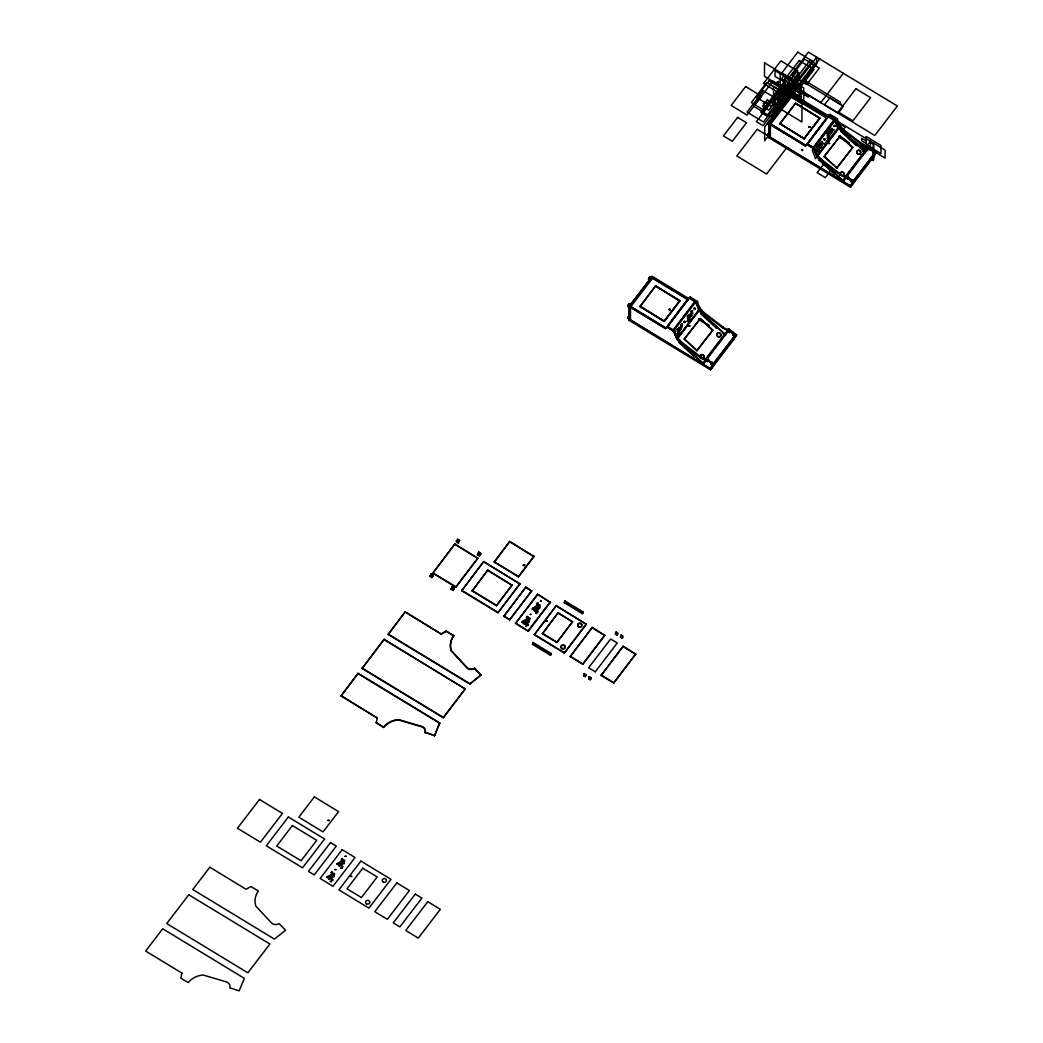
<?xml version="1.0" encoding="UTF-8"?>
<svg xmlns="http://www.w3.org/2000/svg" width="1043" height="1043" viewBox="0 0 1043 1043"><rect width="100%" height="100%" fill="white"/><g stroke="black" fill="none" stroke-linecap="round" stroke-linejoin="round"><path stroke-width="1.5" d="M341.035 695.564L377.292 718.027L341.035 695.994L358.101 673.283L439.729 722.877L434.54 735.797L425.205 732.369A5.567 4.954 0.2 0 0 421.841 726.41L398.478 719.527A20.691 18.409 0.2 0 0 383.576 727.101L376.171 722.603L383.576 727.532A20.691 18.409 0.2 0 1 398.478 719.957L421.841 726.841A5.567 4.954 0.2 0 1 425.205 732.799L425.114 733.02M341.035 695.994L358.101 673.283M362.104 668.485L384.163 639.268L465.295 688.993L443.236 717.78L362.104 668.485L384.163 639.268M446.326 631.028L453.731 635.526A20.691 18.409 0.2 0 0 451.241 650.649L466.964 667.507A5.567 4.954 0.2 0 0 474.422 668.12L480.966 675.199L469.793 684.052L388.165 634.47L405.232 611.759L441.489 634.222L446.326 631.028L441.489 633.792M388.165 634.47L405.232 611.759M430.029 576.427L431.333 573.676L433.249 574.836L433.236 575.892L431.932 577.587L430.029 576.427L431.333 573.676M431.932 577.587L433.249 574.836M432.832 573.194L454.891 543.977L477.863 558.37L455.804 587.157L432.832 573.194L454.891 543.977M434.54 735.797L439.729 722.877M443.236 717.78L465.295 688.549M451.084 589.23L452.401 586.466L454.305 587.626L454.305 588.682L453.001 590.39L451.084 589.23L452.401 586.466M474.63 667.963L474.422 668.55A5.567 4.954 0.2 0 1 466.964 667.937L451.241 650.649M453.001 590.39L454.305 587.626M451.241 651.08A20.691 18.409 0.2 0 1 453.731 635.956L453.731 635.526M455.804 587.157L477.863 557.94M456.404 540.939L456.404 541.995L458.32 543.155L459.624 540.404L457.708 539.244L456.404 540.939L458.32 542.099L458.32 543.155M457.708 540.287L457.708 539.244M461.684 590.729L483.743 561.512L520.001 583.963L497.941 612.749L461.684 590.729L483.743 561.512M469.793 684.052L480.966 674.769M472.127 590.964L487.798 570.078L512.1 585.279L496.429 605.722L472.127 590.964L487.798 570.078M477.472 554.785L478.776 552.034L480.693 553.194L480.68 554.25L479.376 555.945L477.472 554.785L478.776 552.034M479.376 555.945L480.693 553.194M494.213 562.125L509.753 541.408L533.964 556.558L518.423 576.831L494.213 562.125L509.753 541.408M496.429 605.722L512.1 584.836M497.941 612.749L520.001 583.532M503.834 616.322L525.881 587.105L531.695 591.068L509.636 619.855L503.834 616.322L525.881 587.105M509.636 619.855L531.695 590.638M550.443 602.163L528.384 631.25L515.516 623.427L537.575 594.21L550.443 602.463L537.575 594.21M518.423 576.831L533.964 556.128M528.384 631.25L515.529 622.997M532.504 644.339L533.142 642.514L551.082 653.413L551.082 654.417L550.443 655.239L532.504 644.339L533.142 642.514M534.264 634.822L556.323 605.605L586.362 624.275L564.315 653.061L534.264 634.822L556.323 605.605M542.399 633.74L558.161 612.723L572.581 621.915L556.806 642.501L542.399 633.74L558.161 612.723M550.443 655.239L551.082 653.413M556.806 642.501L572.581 621.485M564.315 653.061L586.362 623.844M564.354 602.776L564.993 600.951L582.933 611.85L582.933 612.841L582.294 613.675L564.354 602.776L564.993 600.951M570.195 656.634L592.241 627.417L604.797 635.474L582.737 664.261L570.195 656.634L592.241 627.417M582.294 613.675L582.933 611.85M582.737 664.261L604.797 635.044M583.598 675.734L584.236 673.556L585.775 674.495L585.775 675.851L585.136 676.672L583.598 675.734L584.236 673.556M585.136 676.672L585.775 674.495M588.669 678.81L589.308 676.633L590.846 677.572L590.846 678.928L590.208 679.749L588.669 678.81L589.308 676.633M590.208 679.749L590.846 677.572M595.24 671.848L617.287 642.983L610.676 638.968L588.617 667.755L595.24 671.77M601.12 675.421L623.166 646.204L635.708 654.261L613.662 683.048L601.12 675.421L623.166 646.204M613.662 683.048L635.722 653.831M615.435 634.17L616.087 631.993L617.625 632.932L617.625 634.274L616.987 635.109L615.435 634.17L616.087 631.993M616.987 635.109L617.625 632.932M620.507 637.247L621.146 635.07L622.697 636.008L622.684 637.364L622.058 638.186L620.507 637.247L621.146 635.07M622.058 638.186L622.697 636.008M627.756 318.102L629.059 315.351L627.756 318.102L710.557 368.831L736.645 334.855L728.77 328.819L705.59 359.079A5.567 2.099 37.5 0 1 700.179 357.449L680.649 342.495A20.691 7.796 37.5 0 1 674.456 331.687L667.051 327.189L665.186 328.467L628.929 306.446L651.523 277.229L687.78 299.25L665.721 328.48L627.795 305.43L629.098 303.735L631.015 304.895M629.698 307.646L627.795 306.486L627.795 305.43M733.633 339.653L710.518 369.835L628.877 320.24L628.929 306.446M629.098 303.735L627.795 306.486M629.411 319.549L629.464 305.742L665.721 327.776L667.585 326.485L674.99 330.983A20.691 7.796 37.5 0 0 681.183 341.791L700.713 356.758A5.567 2.099 37.5 0 0 706.124 358.388L714.064 364.333L711.013 369.196L629.411 319.549L628.877 320.24M629.659 319.262L629.711 306.59L651.758 277.816M630.454 319.745L630.494 307.072L652.54 278.285M639.894 306.681L655.565 286.225L679.88 300.997L664.208 321.453L639.894 306.681L655.565 285.795L679.71 301.023L664.182 321.296M650.454 280.567L648.537 279.407L649.854 276.643L687.78 299.693M649.854 276.643L648.537 279.407M651.523 277.229L629.464 306.446M664.208 321.453L639.972 306.16L664.208 321.022L679.88 300.567L655.499 285.886M665.721 328.48L687.78 299.25M667.351 327.059L673.165 330.592L667.351 327.059L689.41 297.842L695.942 301.701L699.188 310.41L725.172 334.503L698.797 310.553L676.738 339.34L702.721 363.42L706.189 358.31L706.893 358.975L703.842 363.838L677.129 339.197L673.126 330.149L695.212 301.375L699.019 310.475L676.959 339.262L673.126 330.149M673.165 330.592L695.212 301.375M732.603 340.044L710.557 368.401M767.648 134.43L767.648 135.486L768.952 132.735L767.648 134.43L769.565 135.59M769.604 125.043L767.687 123.882L767.687 122.826L805.613 145.864L827.673 117.077L789.747 94.039L788.443 96.79L790.346 97.951M873.526 157.037L850.41 187.218L768.782 137.637L768.821 123.83L795.274 89.333L795.301 82.267M768.782 137.637L769.356 123.126L805.613 145.16L807.478 143.882L814.896 148.38A20.691 7.796 37.5 0 0 821.076 159.175L840.606 174.142A5.567 2.099 37.5 0 0 846.016 175.772L846.786 176.358L843.735 181.234L817.021 156.593L813.788 147.884L807.243 144.442L813.058 147.976L835.104 118.759L829.302 115.225L806.943 144.573L805.079 145.851L768.821 123.83M769.565 136.646L769.604 123.987L791.65 95.2M770.347 137.128L770.386 124.456L792.445 95.669M772.694 118.811L772.72 111.744L798.416 78.212L798.443 73.01M778.456 106.282L778.482 99.189L798.86 72.593L798.834 79.685L774.61 111.21L774.61 112.566L797.191 83.088L797.204 81.732M779.682 90.193L779.682 87.951L788.143 93.088L788.13 95.33M795.457 103.179L819.772 118.38L804.101 138.836L779.799 123.635L795.457 103.179L819.772 117.95L804.075 138.693L779.864 123.543M780.216 73.688L780.164 86.66L803.697 100.949L803.736 87.977L775.027 70.598L775.014 76.387L785.314 82.645L785.34 76.856M781.468 86.217L781.468 85.265L801.076 97.182M784.766 76.687L784.727 87.938L801.063 97.859M786.057 94.157L786.083 86.047L787.791 87.09L787.765 95.187M787.804 101.34L787.817 96.738L764.688 126.92L764.649 140.74L770.425 133.191M789.564 89.763L789.577 84.574M789.747 94.039L788.443 96.79M792.211 94.026L792.237 88.081L799.316 92.384L799.303 98.329M792.902 97.129L792.915 94.131M804.101 138.836L819.772 117.95M805.613 145.864L827.673 116.647L791.415 94.613L769.356 123.83M813.058 147.976L835.104 118.759L839.08 127.807L865.064 151.887L857.359 161.887M827.073 116.099L827.073 118.394L792.263 97.26M827.712 115.278L827.699 117.572L792.902 96.425M807.243 144.442L829.302 115.225M872.496 157.441L850.449 186.228L876.55 152.239L868.663 146.216L845.482 176.476A5.567 2.099 37.5 0 1 840.071 174.833L820.541 159.879A20.691 7.796 37.5 0 1 814.361 149.071L806.943 144.573M870.397 141.209L870.37 149.175L885.077 158.106L885.103 150.14L791.95 93.648M873.786 143.256L873.721 159.748L870.983 158.08M820.306 147.246L821.649 145.668L818.377 149.905L820.463 147.611L821.428 144.13L820.958 145.407L819.407 145.329M819.759 146.32C817.151 149.553 820.202 147.937 819.915 145.968C817.96 148.132 818.807 144.599 819.185 145.59M819.029 145.916L819.12 146.698L819.29 145.707M831.584 130.87C830.658 130.584 831.141 135.016 829.002 135.877C829.211 135.368 826.486 139.514 829.042 135.082C830.371 132.969 833.096 131.692 830.997 132.996M829.589 134.299C827.803 134.417 831.167 130.062 832.64 128.863C831.362 133.361 837.086 127.103 832.145 130.597M830.723 132.057C829.641 131.614 832.262 133.934 830.28 133.647M819.928 146.568L820.267 147.141M823.722 139.579L824.179 138.602M829.589 134.325C827.373 136.294 831.323 129.541 830.463 133.999M829.381 132.018C828.311 129.423 830.541 132.982 828.872 132.409C828.168 132.591 828.468 134.052 828.872 134.99M792.198 89.62C794.505 86.608 790.425 88.342 793.084 88.225M793.188 88.355L792.367 89.672M828.637 134.821L830.124 132.174M818.416 151.287L817.608 150.753M376.171 723.034L377.292 717.584M827.946 136.424C827.986 136.346 828.403 134.117 828.038 134.756C827.203 137.715 827.881 133.986 827.79 134.495M690.714 313.943C690.349 321.035 691.118 311.166 692.643 312.717C693.399 315.012 691.913 312.926 691.379 313.865C690.883 311.388 689.358 315.299 690.766 313.826M821.519 142.33C823.97 139.84 819.029 143.269 821.649 142.017M827.686 133.569L828.468 133.048M677.624 329.484C677.702 326.954 675.525 331.896 678.445 328.936M680.883 329.014C681.196 330.109 682.474 324.269 682.135 326.342C680.245 322.613 678.328 335.716 681.001 328.793M688.875 318.415C687.506 320.318 690.01 311.505 688.549 315.794M690.518 316.264L689.553 317.215L690.153 314.608M691.783 311.661C695.655 309.432 687.806 312.118 691.9 311.375M821.845 142.93L821.219 144.586L823.305 143.256L822.314 144.808L822.51 141.952L821.871 143.06M827.634 137.402C825.613 139.84 829.394 137.233 827.699 138.184M678.81 330.827L677.924 332.313L680.857 328.023M689.045 318.597C687.559 321.257 686.203 314.073 688.458 315.612M689.566 316.003L690.218 314.425M689.671 318.845L689.071 320.123M818.338 146.463C817.347 145.068 815.391 149.332 818.234 146.268C819.055 143.217 817.451 146.62 818.703 148.21M817.855 148.693L818.533 148.171M832.04 130.779L831.375 131.327L831.532 130.662M425.205 732.369L434.54 735.367M677.65 329.419C676.529 335.012 678.471 327.293 680.753 327.893M678.993 332.548L678.915 333.382M817.803 148.81C817.19 148.158 818.025 147.937 818.768 147.076M817.751 151.391L818.742 149.175M827.594 133.791C827.634 130.727 825.86 136.503 828.39 133.009M827.79 138.393L827.725 137.454M817.477 150.661L818.755 148.471L818.325 149.305M691.066 315.703C693.269 313.76 690.518 318.376 691.105 315.664M818.716 149.918L819.407 149.488L818.833 150.023M678.276 333.069L678.758 331.752L678.159 333.03M678.771 332.626L679.645 332.209L679.097 333.421M725.133 334.49L728.183 329.627L728.953 330.188L705.994 360.422L707.493 361.53L708.719 359.757L707.219 358.636M728.64 330.683L735.054 335.455M735.093 335.403L712.408 365.193L710.909 364.085L712.147 362.299L713.634 363.42L713.047 364.372M728.77 328.819L728.718 328.897A5.567 2.099 37.5 0 1 723.294 327.267L703.764 312.313A20.691 7.796 37.5 0 1 697.584 301.505L690.179 297.007L688.315 298.285L652.058 276.265L651.523 276.956L687.78 298.989L689.645 297.698L697.05 302.196A20.691 7.796 37.5 0 0 703.23 313.004L722.76 327.971A5.567 2.099 37.5 0 0 728.183 329.601L736.11 335.546L735.367 334.972L713.308 363.759L710.257 368.622L711.013 369.196M710.518 369.835L713.529 365.037L705.655 359.001M732.968 335.298L733.555 334.347L732.929 335.168L734.428 336.289L733.829 337.241M733.829 337.411L735.367 334.972M736.645 334.855L733.073 340.409L732.303 339.835M868.663 146.216L868.61 146.294A5.567 2.099 37.5 0 1 863.187 144.651L843.657 129.697A20.691 7.796 37.5 0 1 837.477 118.889L830.072 114.391L827.673 116.386L829.537 115.095L836.942 119.593A20.691 7.796 37.5 0 0 843.122 130.388L862.652 145.355A5.567 2.099 37.5 0 0 868.076 146.985L868.845 147.571L845.886 177.805L847.385 178.914L848.611 177.141L847.125 176.019M866.55 151.222L868.845 147.571M868.571 148.015L874.986 152.786L852.3 182.59L850.801 181.469L851.401 180.517L852.04 179.696L853.539 180.804L852.939 181.756L846.486 176.854L852.939 181.573M845.495 177.049L868.128 146.907L876.016 152.943L875.26 152.356L853.2 181.143L850.149 186.006L850.905 186.58L853.969 181.717L846.082 175.693L842.627 180.804L816.63 156.724L839.08 127.807L815.496 158.679L812.341 150.231L834.921 120.74L838.077 129.202M850.41 187.218L853.422 182.421L845.482 176.476M873.721 154.625L874.321 153.673L872.822 152.565L873.447 151.73M875.26 152.356L872.196 157.232L872.965 157.793L876.55 152.239M787.556 89.646L810.137 60.168L815.039 63.154L792.458 92.631M790.685 91.875L771.39 117.077L753.646 106.295L772.954 81.093L801.076 98.12L801.102 86.608L783.658 76.087L781.65 78.694L820.789 102.592L843.239 73.297M767.687 123.882L768.991 121.118L770.907 122.279M819.811 58.916L797.23 88.394L874.777 135.499L897.358 106.021L808.442 52.15L777.843 92.253L763.502 83.531L780.881 60.846L795.222 69.568M798.808 89.124L800.815 86.504M458.32 542.099L459.624 540.404M779.786 124.065L795.457 103.609M786.97 147.415L766.592 174.025L736.801 155.928L757.179 129.319L850.449 185.784M665.186 328.48L665.721 327.763M687.78 298.989L688.315 298.285M805.079 145.864L805.613 145.146M667.051 327.189L689.41 297.842M689.645 297.698L690.179 297.007M829.537 115.095L830.072 114.391M673.895 330.488L695.942 301.701M813.788 147.884L835.834 119.098M674.456 331.687L674.99 330.983M697.05 302.196L697.584 301.505M814.361 149.071L814.896 148.38M836.942 119.593L837.477 118.889M828.442 136.085L828.39 137.194M677.402 337.763L698.484 310.227M817.295 155.159L838.389 127.624L835.078 118.746M695.707 355.507L694.169 356.641L678.654 342.26L679.293 341.439M835.612 172.89L834.074 174.038L818.546 159.644L819.185 158.823M841.505 130.544L840.867 131.379L856.394 145.759L857.02 144.938M865.599 147.48L866.238 146.646L862.04 143.426L860.814 145.016L865.025 148.236L864.386 149.071L841.792 131.757L845.299 127.168L791.415 94.352M680.649 342.495L681.183 341.791M703.23 313.004L703.764 312.313M820.541 159.879L821.076 159.175M843.122 130.388L843.657 129.697M684.195 339.236L700.361 318.506L712.825 330.07L697.05 350.644L684.195 339.236L700.361 318.506M824.087 156.619L840.254 135.903L852.718 147.454L836.942 168.04L824.087 156.619L840.254 135.903M696.659 350.787L712.825 330.07M836.551 168.171L852.718 147.454M694.169 356.641L694.807 355.819M834.074 174.038L834.7 173.203M699.957 357.293L700.505 356.589M722.538 327.815L723.086 327.098M839.85 174.676L840.397 173.972M862.444 145.199L862.978 144.482M700.179 357.449L700.713 356.758M722.76 327.971L723.294 327.267M840.071 174.833L840.606 174.142M862.652 145.355L863.187 144.651M864.386 149.071L869.771 142.031L873.147 144.09L873.095 160.57L870.357 158.914M705.603 359.666L721.899 338.388M705.955 359.522L711.743 352.026M713.621 349.509L722.291 338.258M845.847 176.906L855.482 164.403M730.139 331.791L729.5 332.626L728.001 331.505M870.031 149.188L869.393 150.009L867.906 148.901M707.493 361.53L708.119 360.709M847.385 178.914L848.024 178.092M711.509 363.133L712.147 362.299M710.909 364.085L711.548 363.251M850.801 181.469L851.44 180.635M515.516 623.427L537.575 594.64M528.149 630.663L550.196 601.876M829.42 132.239L830.723 130.245L830.085 132.057M828.546 136.177L828.207 137.155M824.804 139.971L825.169 139.175L824.7 140.036M820.411 145.433L821.428 144.09M827.725 134.651L827.099 136.033L827.881 136.307M823.996 139.658L824.4 138.758M817.386 147.728L818.129 147.506L817.803 148.484M694.442 307.959L693.986 308.937M694.247 309.015L694.651 308.063M685.042 321.57L684.586 322.535M834.152 126.399L834.556 125.499M695.199 308.311L694.742 309.289M684.286 321.218L683.83 322.196M684.86 322.626L685.264 321.7M678.341 333.63L677.754 334.907L678.432 333.669M834.335 125.343L833.879 126.32M694.964 309.38L695.407 308.415M689.566 316.146C687.233 317.228 690.987 319.145 690.31 316.225M684.052 322.3L684.508 321.374M688.054 321.687L688.445 320.37L687.911 321.648M677.142 334.594L677.585 333.278L676.998 334.555M818.546 159.644L820.085 158.51L822.471 160.726M698.797 310.553L676.738 339.34M700.713 313.474L701.613 313.161L700.974 313.995L716.502 328.376L717.128 327.541L716.228 327.854M678.654 342.26L680.192 341.126L683.778 344.438M687.741 320.018L687.154 321.296M689.188 320.162L689.762 318.884M687.259 321.348L687.845 320.084M827.946 139.071L828.559 138.197L827.725 138.875M817.034 151.991L817.034 150.974L816.891 151.939M829.081 137.559L829.563 136.229L828.898 137.35M678.393 329.053L679.162 327.45L678.68 330.84M838.389 127.624L816.852 156.646L813.032 147.532M821.376 143.921L819.589 143.282L819.276 144.442L819.889 145.251L820.606 144.26L820.385 145.225M829.302 115.656L835.104 119.189M788.443 95.734L790.346 96.895M795.392 103.27L819.602 117.976M838.937 136.02L845.86 140.231M862.457 150.309L865.234 151.991M839.498 136.959L849.119 142.8M862.874 151.157L865.625 152.826M838.403 136.724L849.119 143.23M779.799 123.635L804.101 138.406M769.356 123.4L805.613 145.433M769.317 136.933L850.945 186.528M689.397 298.272L695.212 301.805M648.55 278.351L650.454 279.511M699.045 318.637L703.191 321.166M699.605 319.562L709.227 325.416M722.982 333.773L725.732 335.442M698.51 319.341L709.227 325.846M629.464 306.016L665.721 328.037M627.756 317.046L629.672 318.206M509.74 541.839L533.964 556.558M564.993 601.941L582.933 612.841M564.354 601.785L582.294 612.684M615.448 632.814L617.625 634.274M620.52 635.904L622.684 637.364M494.213 561.695L518.423 576.401M478.776 553.09L480.68 554.25M477.472 553.729L479.389 554.902M454.878 544.407L477.863 558.37M483.743 561.942L520.001 583.963M525.881 587.535L531.695 591.068M556.323 606.035L586.362 624.275M592.241 627.86L604.797 635.474M623.166 646.634L635.708 654.261M487.785 570.508L512.1 585.279M558.161 613.167L572.581 621.915M472.127 590.521L496.429 605.292M542.399 633.31L556.806 642.071M432.832 572.763L455.804 586.714M461.684 590.299L497.954 612.319M503.834 615.891L509.636 619.425M534.277 634.392L564.315 652.631M570.195 656.203L582.737 663.83M601.12 674.99L613.662 682.617M431.333 574.732L433.236 575.892M430.029 575.371L431.945 576.531M451.097 588.174L453.001 589.334M533.142 643.518L551.082 654.417M532.517 643.348L550.456 654.248M583.598 674.391L585.149 675.329M588.669 677.468L590.221 678.406M584.236 674.912L585.775 675.851M589.308 677.989L590.846 678.928M446.326 631.458L453.731 635.956M405.232 612.189L441.489 634.222M388.165 634.04L469.793 683.621M384.15 639.698L465.295 688.993M362.104 668.055L443.236 717.336M358.101 673.713L439.729 723.307M868.532 148.067L874.947 152.852M853.2 181.143L853.969 181.717M713.308 363.759L714.077 364.32M706.619 359.405L713.008 364.242M838.689 127.937L864.673 152.017M848.963 138.615L851.349 140.818M839.863 136.033L852.327 147.584M824.478 156.476L836.942 168.04M699.957 318.65L712.434 330.201M684.586 339.092L697.05 350.644M818.781 150.727L818.742 150.609M474.63 668.407L480.966 675.199M700.713 358.231A2.112 1.89 70.9 0 1 700.883 355.024A2.112 1.89 70.9 0 1 703.764 356.067A2.112 1.89 70.9 0 1 702.408 358.844M701.326 358.297A2.112 1.89 70.9 0 1 701.222 354.933A2.112 1.89 70.9 0 1 704.194 356.054A2.112 1.89 70.9 0 1 702.487 358.74M840.084 174.702A2.112 1.89 70.9 0 1 841.023 172.264A2.112 1.89 70.9 0 1 843.448 173.047A2.112 1.89 70.9 0 1 843.265 175.732M840.528 174.729A2.112 1.89 70.9 0 1 841.453 172.108A2.112 1.89 70.9 0 1 843.983 173.164A2.112 1.89 70.9 0 1 843.292 175.889M866.238 146.646A5.293 1.995 37.5 0 1 860.814 145.016M841.792 131.757A19.7 7.431 37.5 0 1 835.899 121.457M764.532 62.815L764.48 76.322L788.99 91.21L789.043 77.704L764.532 62.815M773.606 86.491L773.554 104.756L801.924 121.992L801.989 103.726L773.606 86.491M773.684 109.789L773.658 116.542L796.239 87.064L796.265 80.311L773.684 109.789M775.014 100.076L774.962 113.583L797.556 84.105L797.595 70.598L775.014 100.076M779.212 88.407L779.173 99.215L780.112 99.776L780.151 88.968L779.212 88.407M785.053 92.879L785.027 100.441L786.5 101.34L786.526 93.779L785.053 92.879M791.572 93.231L791.572 95.513L793.462 96.673L793.475 94.392L791.572 93.231M792.458 83.831L792.432 88.694L801.259 94.066L801.285 89.19L792.458 83.831M794.049 86.673L794.036 93.427L816.617 63.949L816.643 57.196L794.049 86.673M805.731 81.067L805.717 83.362L840.515 104.509L840.528 102.214L805.731 81.067M861.805 138.445L861.792 140.857L866.172 143.517L866.172 141.092L861.805 138.445M866.29 136.542L866.251 144.651L880.957 153.582L880.983 145.472L866.29 136.542M688.523 326.055L689.945 325.99L688.523 326.055M828.416 143.452L829.837 143.426L828.429 143.36M326.655 877.267C329.001 879.836 328.193 874.464 326.655 877.215M328.623 878.923C331.061 881.452 330.057 876.12 328.623 878.923M328.91 876.12C331.126 878.714 330.553 873.356 328.91 876.055M330.357 881.491L331.778 881.557L330.357 881.452M330.709 874.686C333.03 877.241 332.287 871.948 330.735 874.582M330.879 877.763C333.043 880.396 332.561 875.025 330.879 877.698M331.152 872.43C333.525 874.934 332.574 869.719 331.166 872.313M331.518 879.966L332.939 880.031L331.518 879.966M332.691 876.342C335.025 878.897 334.19 873.604 332.691 876.276M333.121 874.073C335.377 876.641 334.79 871.374 333.134 873.969M334.933 869.588L336.12 869.64L334.933 869.549M336.811 864.021C339.249 866.564 338.115 861.192 336.811 864.021M338.779 865.664C341.23 868.206 340.044 862.822 338.779 865.664M339.053 862.861C341.465 865.39 340.566 860.045 339.053 862.861M340.513 868.245L341.935 868.311L340.513 868.245M340.865 861.44C343.186 863.982 342.482 858.637 340.878 861.375M341.035 864.504C343.486 867.033 342.287 861.714 341.035 864.504M341.309 859.171C343.408 861.831 343.043 856.486 341.309 859.119M341.674 866.707L343.095 866.824L341.687 866.616M342.847 863.082C345.037 865.677 344.542 860.319 342.847 863.017M343.277 860.814C345.741 863.317 344.659 858.05 343.29 860.762M345.09 856.329L346.276 856.381L345.09 856.329M350.813 876.342L351.947 876.394L350.826 876.303M522.035 622.228C523.808 624.926 524.512 619.516 522.347 621.237C521.982 624.301 525.046 620.285 522.048 622.163M524.016 623.87C526.298 625.239 525.333 623.962 524.147 623.479C527.38 623.74 524.316 621.628 524.016 623.805M524.29 621.067C526.311 623.727 526.572 618.082 524.46 620.207C524.916 623.258 526.898 618.838 524.303 621.002M525.737 626.452C527.289 626.83 526.754 624.913 525.75 626.4M526.102 619.646C527.993 621.106 528.058 619.581 526.128 619.438C527.888 617.704 527.954 619.294 526.102 619.581M526.259 622.71C527.914 625.396 528.866 620.09 526.624 621.68C526.22 624.861 529.218 620.715 526.272 622.658M526.532 617.378C529.023 618.655 527.68 617.586 526.715 616.948C530.105 617.313 526.572 615.253 526.559 617.26M526.911 624.913L528.332 624.979L526.911 624.913M526.911 624.483C528.918 625.044 528.097 623.245 526.911 624.444M528.071 621.289C530.235 622.658 529.714 621.289 528.097 621.08C530.079 619.32 529.609 621.028 528.084 621.172M528.514 619.02C530.809 620.337 529.961 619.112 528.645 618.642C531.969 618.864 528.592 616.921 528.527 618.916M530.326 614.536C532.034 614.405 530.848 613.897 530.326 614.496M532.191 608.969C533.495 611.615 535.215 606.7 532.608 607.9C532.047 607.873 535.32 609.816 532.191 608.969M534.172 610.611C535.906 613.258 536.78 607.939 534.472 609.62C534.185 609.855 537.145 611.224 534.29 610.624M534.446 607.808C536.454 609.36 536.298 607.482 534.446 607.808M534.446 607.378C536.976 607.834 535.906 605.931 534.459 607.313M535.893 613.193C537.771 615.279 536.624 610.129 535.893 613.193M536.258 606.387C538.162 609.125 538.657 603.402 536.389 605.566C537.51 608.551 538.266 604.08 536.258 606.322M536.415 609.451C537.823 612.085 539.27 607.169 536.884 608.369C536.154 608.369 539.648 610.298 536.415 609.451M536.689 604.119C538.696 606.791 539.009 601.133 536.871 603.258C537.328 606.322 539.283 601.876 536.702 604.066M537.067 611.667C538.918 613.832 537.732 608.591 537.08 611.576M538.227 608.03C540.209 610.794 540.548 604.836 538.305 607.313C539.479 610.129 540.404 605.683 538.24 607.965M538.67 605.774C540.717 607.209 540.378 605.761 538.67 605.448C540.496 603.988 540.417 605.305 538.67 605.709M540.483 601.276C542.243 602.632 541.004 599.047 540.483 601.276M546.206 621.289L547.327 621.341L546.206 621.25M816.408 149.892C818.155 150.753 816.565 147.402 816.408 149.892M817.686 149.292L817.686 149.227M820.685 146.828L821.767 146.007L820.645 146.88M821.78 144.495L821.78 144.482M824.465 139.749L824.935 138.954L824.452 139.775M825.013 143.673L825.952 142.5L825.013 143.673M826.356 141.926L827.295 140.753L826.356 141.874M829.928 130.219C832.849 129.241 832.418 126.177 829.941 130.166M830.515 131.744L830.528 131.627M830.841 133.569L831.91 132.8L830.841 133.556M831.61 129.41L831.61 129.345M831.936 131.235L832.979 130.701L831.949 131.118M834.622 126.49L835.091 125.695L834.622 126.412M680.792 324.921L681.757 323.773L680.792 324.921M681.561 325.273L682.552 324.177L681.561 325.22M327.945 820.372L329.353 820.502L327.945 820.32M523.325 565.319L524.355 565.945L524.707 565.176L523.351 564.798L524.707 564.745L523.338 565.28M546.206 620.833L547.327 621.237L546.206 620.833M669.085 309.784L670.493 309.914L669.085 309.745M669.085 309.354C670.936 310.071 670.493 308.207 669.098 309.263M773.528 95.395C775.614 98.185 775.497 92.644 773.528 95.33M777.218 82.11C779.369 84.874 779.199 79.32 777.218 82.11M778.169 91.328L779.343 91.432L778.169 91.289M784.336 90.376L785.575 90.493L784.336 90.376M786.422 88.564L787.595 88.707L786.435 88.486M801.506 150.023C803.462 152.2 802.797 147.676 801.506 150.023M808.977 127.181L810.385 127.298L808.977 127.129M808.977 126.751L810.398 126.868L808.977 126.751M819.615 144.534L820.189 143.517L819.524 144.612M181.899 973.067L180.778 978.086L188.183 982.584A20.691 18.409 0.2 0 1 203.085 975.009L226.448 981.893A5.567 4.954 0.2 0 1 229.812 987.851L239.147 990.85L244.336 978.36L162.708 928.765L145.642 951.047L181.899 973.067M745.641 86.569L731.169 105.447L747.088 115.121L761.546 96.243L745.641 86.569M737.623 117.377L723.438 135.903L732.303 141.287L746.488 122.761L737.623 117.377M766.709 82.501L751.351 102.566L764.089 110.31L779.46 90.246L766.709 82.501M769.004 80.872L756.41 97.312L771.181 106.295L783.775 89.854L769.004 80.872M763.359 90.845L747.075 112.083L763.489 122.057L779.76 100.806L763.359 90.845M797.739 52.176L781.898 72.841L796.422 81.667L812.249 60.989L797.739 52.176M767.335 99.998L762.498 106.321L768.795 110.141L773.632 103.831L767.335 99.998M799.199 60.533L786.605 76.973L801.389 85.943L813.983 69.516L799.199 60.533M783.436 82.866L760.842 112.344L766.774 115.942L789.355 86.465L783.436 82.866M778.443 92.892L756.397 121.679L763.007 125.695L785.066 96.908L778.443 92.892M804.531 59.086L791.937 75.526L806.721 84.509L819.316 68.069L804.531 59.086M791.728 85.826L791.102 86.66L808.247 97.077L808.886 96.256L791.728 85.826M259.498 799.46L237.439 828.246L260.424 842.196L282.47 813.423L259.498 799.46M188.77 894.751L166.711 923.537L247.856 972.819L269.902 944.032L188.77 894.751M209.839 867.241L192.772 889.523L274.413 939.104L285.573 930.252L279.029 923.603A5.567 4.954 0.2 0 1 271.584 922.99L255.848 906.132A20.691 18.409 0.2 0 1 258.351 891.009L250.933 886.511L246.096 889.275L209.839 867.241M829.759 97.886L824.544 104.691L838.298 113.048L843.513 106.243L829.759 97.886M288.35 816.995L266.304 845.782L302.561 867.802L324.608 839.015L288.35 816.995M855.912 88.772L838.168 111.927L852.874 120.858L870.618 97.703L855.912 88.772M292.405 825.561L276.734 846.003L301.049 860.775L316.72 840.319L292.405 825.561M314.36 796.891L298.82 817.177L323.043 831.884L338.571 811.61L314.36 796.891M823.409 164.494L817.151 172.669L825.313 177.636L831.584 169.461L823.409 164.494M330.488 842.588L308.441 871.374L314.256 874.908L336.302 846.121L330.488 842.588M342.182 849.693L320.136 878.48L333.004 886.289L355.05 857.502L342.182 849.693M360.93 861.088L338.884 889.875L368.922 908.114L390.982 879.327L360.93 861.088M362.781 868.206L347.006 888.792L361.426 897.554L377.188 876.967L362.781 868.206M396.861 882.899L374.802 911.686L387.357 919.313L409.404 890.526L396.861 882.899M415.283 894.099L393.237 922.886L399.847 926.901L421.894 898.114L415.283 894.099M427.786 901.687L405.727 930.473L418.269 938.1L440.329 909.313L427.786 901.687M366.536 903.825A2.112 1.877 0.2 0 0 369.783 902.338A2.112 1.877 0.2 0 0 366.719 900.578A2.112 1.877 0.2 0 0 366.536 903.825M383.237 882.013A2.112 1.877 0.2 0 0 386.484 880.54A2.112 1.877 0.2 0 0 383.42 878.767A2.112 1.877 0.2 0 0 383.237 882.013M561.916 648.772A2.112 1.877 0.2 0 0 565.163 647.286A2.112 1.877 0.2 0 0 562.099 645.526A2.112 1.877 0.2 0 0 561.916 648.772M561.955 648.355A2.112 1.877 0.2 0 0 565.163 646.816A2.112 1.877 0.2 0 0 562.06 645.109A2.112 1.877 0.2 0 0 561.955 648.355M578.63 626.96A2.112 1.877 0.2 0 0 581.877 625.487A2.112 1.877 0.2 0 0 578.813 623.714A2.112 1.877 0.2 0 0 578.63 626.96M578.669 626.556A2.112 1.877 0.2 0 0 581.877 625.005A2.112 1.877 0.2 0 0 578.774 623.31A2.112 1.877 0.2 0 0 578.669 626.556M716.828 334.49A2.112 1.89 70.9 0 0 719.383 336.98A2.112 1.89 70.9 0 0 719.931 333.46A2.112 1.89 70.9 0 0 716.828 334.49M717.232 334.308A2.112 1.89 70.9 0 0 719.735 336.85A2.112 1.89 70.9 0 0 720.361 333.369A2.112 1.89 70.9 0 0 717.232 334.308M856.72 151.887A2.112 1.89 70.9 0 0 859.276 154.364A2.112 1.89 70.9 0 0 859.836 150.857A2.112 1.89 70.9 0 0 856.72 151.887M857.124 151.704A2.112 1.89 70.9 0 0 859.628 154.247A2.112 1.89 70.9 0 0 860.253 150.753A2.112 1.89 70.9 0 0 857.124 151.704M764.493 105.434A2.073 1.851 0.2 0 0 767.661 103.909A2.073 1.851 0.2 0 0 764.597 102.227A2.073 1.851 0.2 0 0 764.493 105.434"/></g></svg>
